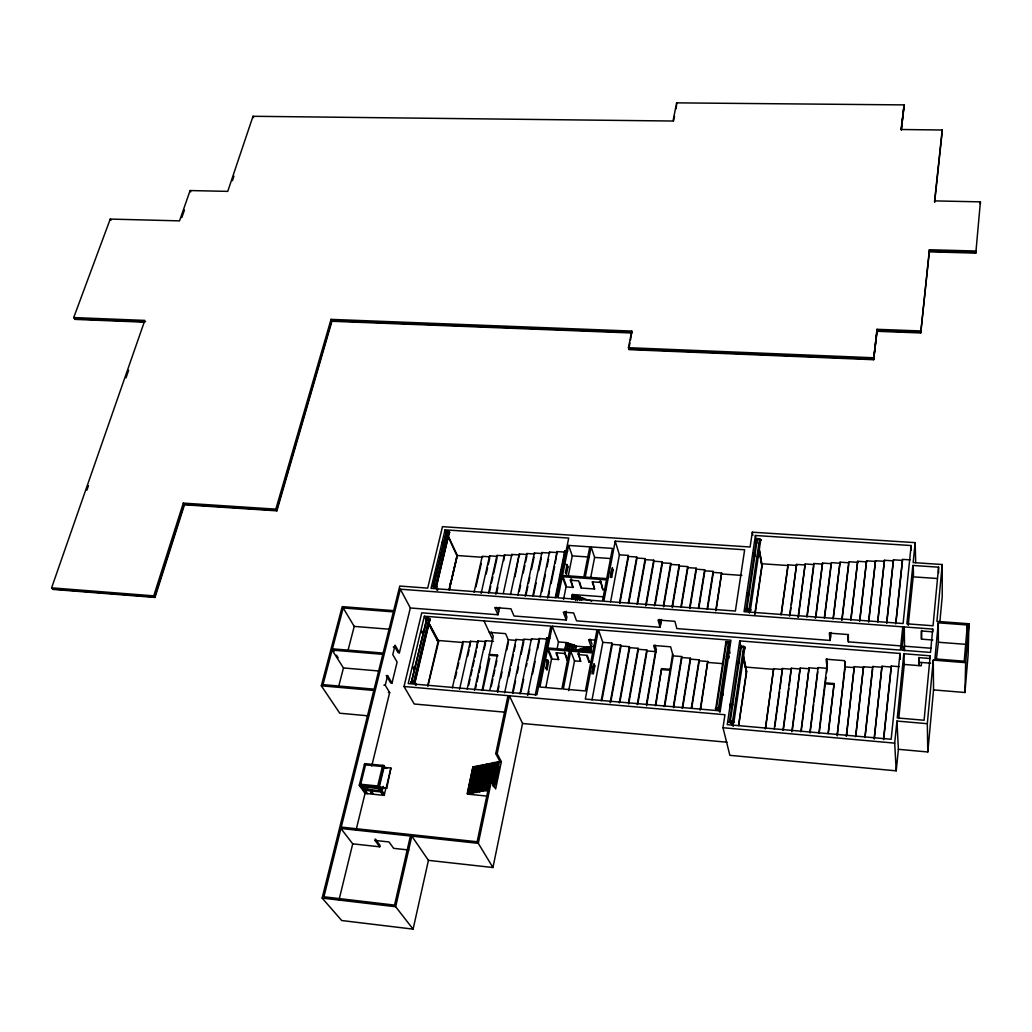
<?xml version="1.0" encoding="UTF-8"?>
<svg xmlns="http://www.w3.org/2000/svg" width="1032" height="1032" viewBox="0 0 1032 1032"><rect width="100%" height="100%" fill="white"/><g stroke="black" fill="none" stroke-linecap="round" stroke-linejoin="round"><path stroke-width="1.5" d="M965.668 662.673L933.263 660.119L933.547 689.905L964.933 692.498L965.668 662.673L968.958 623.754L936.901 621.38L942.229 564.517L913.139 562.582L915.178 542.639L752.315 532.19L750.096 546.999L442.483 526.668L427.7 588.124L399.784 586.047L393.669 610.647L342.211 606.635L321.326 685.803L339.76 713.215L368.476 715.86M929.393 249.757L929.406 251.834L975.808 253.111L975.859 251.021L929.393 249.757L920.725 332.949L877.071 331.311L876.968 329.311L920.699 330.95M967.048 635.441L967.319 624.966L938.294 622.825L934.928 658.893L964.236 661.202L967.319 624.966M968.958 623.754L968.132 654.469L964.933 692.498M980.348 203.988L980.4 201.859L934.618 200.905L934.631 202.311L942.216 131.451M746.278 671.355L743.569 657.461M927.794 751.967L927.317 723.703L896.95 721.058L898.395 749.309L927.794 751.967L933.547 689.905M939.868 621.857L942.229 596.444L942.229 564.517M938.294 622.825L938.372 642.239L936.347 659.693M975.808 253.111L980.4 201.859M930.193 655.81L924.092 720.246L897.272 717.937L903.826 653.746L930.193 655.81L930.232 658.506L918.712 657.603L918.906 665.614L919.112 657.461M932.722 629.068L930.516 652.443L901.891 650.212L904.277 626.94L932.722 629.068L932.747 631.829L921.292 630.965L921.473 639.143L932.825 640.008M938.578 567.174L933.044 625.766L906.883 623.818L912.843 565.446L938.578 567.174L938.604 572.889M927.317 723.703L933.263 660.119M921.473 639.143L921.679 630.397M921.563 662.467L921.241 665.808L904.251 664.453L903.826 653.746M898.756 718.556L904.251 664.453M908.224 625.379L913.165 576.849L912.843 565.446M902.897 630.049L902.768 626.837L400.352 589.195L341.257 827.096L477.145 841.751L489.968 781.005L491.413 781.147L495.657 788.951L501.358 761.719L497.192 753.721L509.408 695.762L724.941 714.737L722.993 727.728L729.869 755.334L896.215 770.839L898.395 749.309M900.02 653.45L891.158 739.26L727.25 724.632L739.712 640.898L900.02 653.45L900.278 659.371M902.768 626.837L900.368 650.096L421.753 612.827L404.015 686.499L414.232 704.005L505.177 712.209M911.153 545.541L903.103 623.534L744.059 611.692L755.411 535.492L911.153 545.541L911.295 550.353M903.606 650.379L904.019 646.419L904.187 650.612M896.215 770.839L894.692 743.13L896.95 721.058M904.587 650.534L904.277 626.94M883.495 739.634L891.235 666.04L899.053 666.659M895.673 623.883L902.471 559.357L910.056 559.86M883.714 738.964L891.119 668.62M895.892 623.328L902.51 560.415L893.441 559.808L886.669 622.644M874.207 738.112L881.96 666.272L891.287 667.02L891.235 666.04M874.272 739.041L881.96 666.272M886.759 623.354L893.441 559.808M934.618 200.905L942.216 130.006L901.091 129.503L904.071 104.903L676.605 102.865L673.032 121.028L253.008 116.281L227.75 191.371L190.094 190.559L179.529 220.874L110.243 219.081L73.711 317.559L74.923 319.378L144.39 322.178M920.725 332.949L929.406 251.15L975.833 252.414M864.971 736.59L872.711 666.517L882.012 667.265M877.729 621.071L884.45 560.273L893.493 560.879M865.048 737.519L872.608 669.084M877.793 622.09L884.45 560.273M855.605 736.68L863.513 666.749L872.788 667.498L872.711 666.517M868.634 621.406L875.497 560.724L884.514 561.331M855.838 735.7L863.513 666.749M868.686 622.077L875.497 560.724M846.24 736.448L854.315 666.659L863.565 667.407M859.553 621.393L866.558 560.827L875.536 561.434M846.537 735.79L854.315 666.659M859.824 620.812L866.558 560.827M837.146 734.952L845.195 666.891L854.406 667.639M850.716 620.142L857.669 561.279L866.635 561.885M837.262 735.868L845.389 661.706M901.968 645.993L848.369 641.852L848.343 634.448M851 619.561L857.669 561.279M828.077 733.623L834.127 683.558L824.916 682.797L827.354 663.125L826.826 658.803M841.764 620.322L848.833 561.731L857.76 562.337M184.457 504.79L154.994 597.438L153.755 595.851L183.296 503.113L184.457 504.79L276.873 510.84L275.841 509.15L331.04 319.378L631.739 331.066L628.462 347.694L628.94 349.616L873.653 359.717L876.968 329.311M828.438 732.527L834.127 683.558M842.048 619.755L848.73 564.362M901.323 129.413L904.097 106.361M873.653 359.717L877.071 331.311M901.336 130.135L904.071 104.903M400.352 589.195L410.336 607.977L497.992 614.762L494.767 607.551L510.917 608.79L514.026 616.001L566.284 620.038L563.291 612.144L573.637 612.943L576.553 620.838L660.119 627.301L658.042 620.026L674.889 621.316L676.863 628.591L830.141 640.446L831.134 632.435M818.931 733.301L824.916 682.797M833.018 619.084L840.035 562.182L848.923 562.788M819.266 732.617L825.161 684.706M825.536 681.739L826.077 677.263M826.632 672.799L827.187 668.323L826.064 659.203L844.55 660.673L845.298 667.872M833.521 616.93L840.035 562.182M809.952 732.062L818.053 667.588L827.187 668.323M824.297 617.962L831.263 562.634L840.125 563.227M810.094 732.978L813.642 704.688M814.042 701.554L817.796 671.703M824.62 617.394L831.366 563.678L822.53 563.085L815.448 618.297M800.884 731.778L809.101 667.82L818.183 668.555L818.053 667.588M801.245 731.108L809.101 667.82M815.977 616.143L822.53 563.085M791.815 731.869L800.174 668.052L809.23 668.788M806.843 617.059L813.835 563.524L822.646 564.117M792.395 729.598L795.104 708.868M795.517 705.682L800.174 668.052M807.179 616.478L813.758 566.142M783.004 730.372L791.286 668.272L800.316 669.007M798.058 617.394L805.179 563.962L813.964 564.568L813.835 563.524M783.378 729.688L788.887 688.331M789.312 685.145L791.286 668.272M798.42 616.813L805.179 563.962M774.232 728.876L782.437 668.504L791.441 669.239M789.544 616.156L796.562 564.414L805.321 565.007M774.838 726.618L779.586 691.685M780.011 688.512L782.437 668.504M790.112 614.014L790.963 607.745M791.389 604.61L796.562 564.414M765.293 728.979L773.626 668.736L782.591 669.458M781.056 614.917L787.984 564.852L796.704 565.446M765.641 727.999L773.626 668.736M781.379 614.027L787.868 567.097M738.602 725.354L746.471 671.329M754.818 614.053L761.9 565.497L758.946 548.418M738.68 725.573L746.704 671.355L743.492 655.939M755.05 614.066L762.119 565.51L758.907 546.883M729.108 721.987L732.539 721.458L733.855 722.413L744.82 647.941L743.53 646.961L740.434 647.593L729.392 722.013L732.939 723.161L733.933 721.897L732.617 720.955L729.469 721.497L730.591 723.058L733.107 723.277L734.229 721.923L730.217 720.633L729.108 721.987L730.591 723.058M736.255 700.638L736.719 697.49M738.344 686.486L738.809 683.339M743.44 651.902L743.982 648.264M747.349 610.518L749.606 611.292L750.703 609.86L749.284 608.725L746.833 608.545L745.813 609.499L747.284 611.009L749.451 611.163L750.419 609.835L749.155 608.828L746.084 609.525M750.677 602.791L751.141 599.644M752.767 588.588L753.231 585.441M756.959 560.183L757.423 557.035M757.888 553.874L758.352 550.714M759.049 545.98L759.513 542.832M749.606 611.292L747.233 610.634M732.939 723.161L734.229 721.923M745.168 647.477C742.214 650.186 747.31 647.18 743.724 646.367L741.247 646.161L740.15 647.58L741.247 646.161M759.746 541.245L760.997 539.904L759.604 538.73L757.191 538.575L756.185 539.594L759.423 539.31L760.649 540.355L750.354 610.325L749.09 609.319L746.02 610.002L756.392 540.071M755.398 556.119L752.986 555.035L753.141 553.823L755.476 554.984M730.591 707.062C729.869 697.103 731.985 713.009 730.153 705.204M736.925 664.414L736.693 661.267L737.054 664.427M747.387 594.922L747.091 596.109L746.871 592.91M753.038 556.029L752.844 552.804L753.167 556.042M731.817 705.011L730.682 704.856L730.501 706.172L731.636 706.275L732.72 704.185M738.151 662.351L737.016 662.209L736.848 663.499L737.97 663.589L739.157 661.538L738.254 662.338M754.069 555.113L755.231 553.036L754.34 553.926M730.217 720.633L734.152 722.439M745.736 609.977L746.833 608.545M757.191 538.575L760.919 540.368M730.308 721.265L741.415 646.29M746.923 609.151L757.359 538.717M732.539 721.458L743.724 646.367M749.09 609.319L759.604 538.73M716.905 709.642L715.782 708.3L716.569 707.591L726.618 641.723L725.586 642.472L726.463 641.607L728.657 641.775L729.959 642.82L729.018 644.123M716.801 709.732L715.524 708.287L716.414 707.475L719.988 708.674L719.02 709.926L716.801 709.732L715.524 708.287M718.478 708.21L728.657 641.775M718.865 709.81L719.73 708.649L729.714 642.794L728.553 641.878M719.846 703.385L720.297 700.406M720.852 693.169L722.026 694.059L721.084 695.955L721.149 694.807M721.871 690.021L722.361 686.835M722.839 683.648L723.329 680.462M725.986 662.944L726.463 659.758M727.096 655.63L727.534 652.714M727.973 649.812L728.424 646.909L729.108 650.005M719.02 709.926L719.988 708.674M721.084 695.955L721.252 694.833M728.786 658.403L728.54 655.514M715.782 708.3L725.831 642.497M715.46 708.739L716.414 707.475M726.463 641.607L729.895 643.259M700.096 710.145L707.746 661.486L699.27 660.803L699.025 659.835L690.576 659.151L690.318 658.197L681.868 657.513L681.61 656.545L673.174 655.862L670.607 646.806L653.643 645.452L655.772 652.585M715.692 610.867L721.639 572.979L713.357 572.412L713.138 571.393L704.882 570.812L704.637 569.793L696.394 569.212L696.149 568.193L687.905 567.626L687.66 566.594L679.417 566.026L679.159 564.994L670.942 564.427L670.671 563.395L662.454 562.84L662.183 561.808L653.978 561.24L653.695 560.208L645.503 559.641L645.206 558.609L637.028 558.054L636.731 557.022L628.553 556.454L628.243 555.422L619.406 554.816L615.214 541.168L744.653 549.772L735.377 611.034L603.836 601.243L615.214 541.168M700.599 709.5L707.746 661.486M716.156 610.273L721.639 572.979M691.272 708.468L699.025 659.835M707.101 609.241L713.138 571.393M691.775 707.823L699.27 660.803M707.578 608.661L713.357 572.412M682.191 708.365L690.318 658.197M698.509 607.629L704.637 569.793M682.707 707.72L690.576 659.151M698.754 608.622L704.882 570.812M673.625 707.617L681.868 657.513M689.918 608.583L696.394 569.212M673.354 706.701L681.61 656.545M689.66 607.577L696.149 568.193M664.273 706.494L672.619 653.94M680.939 606.803L687.66 566.594M664.802 705.952L673.174 655.862M681.339 606.958L687.905 567.626M655.449 704.817L661.589 668.62L670.052 669.317M672.09 606.726L679.159 564.994M655.733 705.746L661.589 668.62M672.348 607.719L679.417 566.026M646.329 704.804L655.488 651.618L647.077 650.934L646.78 649.966L638.382 649.296L638.086 648.328L629.701 647.644L629.378 646.677L621.006 646.006L620.683 645.039L612.311 644.368L611.873 643.065L602.817 642.343L598.431 629.83L730.953 640.214L720.259 710.867L585.312 699.064L598.431 629.83M660.377 623.173L660.919 620.026M663.357 605.874L670.671 563.395M646.625 705.733L656.326 649.399L655.049 645.116M660.119 627.301L661.473 619.445M663.641 606.868L670.942 564.427M637.221 704.701L646.78 649.966M654.494 605.823L662.183 561.808M637.802 704.056L647.077 650.934M655.049 605.255L662.454 562.84M628.385 703.024L638.086 648.328M645.619 605.771L653.695 560.208M628.707 703.953L638.382 649.296M646.2 605.203L653.978 561.24M619.264 702.908L629.378 646.677M637.028 604.159L645.206 558.609M619.884 702.276L629.701 647.644M637.608 603.591L645.503 559.641M610.144 702.792L620.683 645.039M628.423 602.533L636.731 557.022M610.776 702.16L621.006 646.006M628.746 603.539L637.028 558.054M601.192 700.805L611.873 643.065M619.548 602.482L628.243 555.422M601.953 700.496L612.311 644.368M619.871 603.488L628.553 556.454M594.845 665.898L593.323 673.961L592.484 671.716L594.019 663.641L594.845 665.898L593.439 665.782L591.917 673.844M613.072 570.128L611.679 577.507L610.905 575.095L612.311 567.703L613.072 570.128L611.705 570.025L610.299 577.404M592.007 700.006L602.817 642.343M610.596 601.811L619.406 554.816M585.583 651.734L586.421 647.412L588.227 647.554L587.389 651.876M585.776 652.263L586.421 647.412M599.399 582.37L599.644 581.119M587.195 651.347L588.227 647.554M602.804 589.595L600.663 581.197L602.804 589.595L605.616 589.801M588.537 652.405L589.646 646.638L591.452 646.78L590.627 651.115M589.014 651.489L589.646 646.638M590.162 652.03L591.259 646.251L594.406 646.509M591.891 662.299L589.027 662.067L589.272 660.777M579.107 654.675L579.352 653.385M581.042 651.437L581.596 648.56L583.403 648.702L582.848 651.579M580.642 661.37L578.294 653.295L580.642 661.37L574.502 660.867L570.722 651.14L592.613 652.921L585.389 690.963L563.291 689.053L570.722 651.14M582.641 651.05L583.196 648.173L585.002 648.315L584.447 651.192M562.272 576.682L557.99 597.825L602.443 601.14L606.481 579.842L562.272 576.682L566.039 586.911L572.992 587.427L570.657 579.042L570.412 580.281L578.642 580.874L581.171 588.021L594.574 589.001L592.871 582.035M583.97 652.108L584.809 647.786L586.615 647.941M572.979 650.805L574.102 645.052L566.22 642.549L558.467 641.93L552.236 626.218L597.012 629.726L592.858 651.631L547.824 647.967L552.236 626.218M573.16 651.282L574.102 645.052M575.237 649.992L576.075 645.684L574.282 645.542M575.417 650.47L576.075 645.684M568.709 690.653L574.502 660.867M590.639 577.881L594.613 557.422L591.155 546.96L612.453 548.392L606.726 578.604L585.247 577.069L591.155 546.96M567.252 649.412L568.374 643.658M577.391 600.598L578.217 596.406L572.347 594.497L603.784 596.818M577.843 599.695L578.217 596.406M568.748 650.999L570.167 643.8M581.171 588.021L579.894 582.5M569.225 650.031L570.348 644.29M629.971 342.934L628.785 348.971L873.614 359.059L877.045 330.64L920.712 332.278M630.565 339.902L631.739 331.066M673.586 120.925L674.477 116.384M675.96 108.824L676.553 105.793M579.623 599.837L580.178 597.038L578.397 596.909M579.803 600.327L580.178 597.038M571.006 650.186L572.141 644.432M571.199 650.663L572.321 644.91M581.584 600.469L582.125 597.67L580.358 597.541M571.509 598.689L572.347 594.497M571.689 599.192L572.528 595M573.47 599.321L574.308 595.129M573.934 598.431L574.489 595.632M564.801 649.747L566.22 642.549M566.994 660.248L564.568 652.172L567.252 658.971M564.981 650.225L566.413 643.039M575.43 599.966L576.256 595.774M575.611 600.456L576.437 596.277M567.058 648.935L568.193 643.181M557.035 649.089L558.467 641.93M571.431 580.345L571.689 579.12M565.484 615.433L566.323 611.254M566.284 620.038L566.903 616.955L564.904 611.679M547.566 649.257L539.904 687.028L561.872 688.924L569.316 651.037L547.566 649.257L551.552 658.971L558.635 659.551L556.7 652.843M545.825 668.607L547.631 659.796L548.572 662.054L546.96 670.052L546.018 667.82M565.407 572.721L567.084 564.543L565.717 564.44M567.084 564.543L567.948 566.955L566.465 574.282L565.601 571.883M545.902 687.08L551.552 658.971M563.549 599.347L566.039 586.911M568.181 576.282L572.283 555.887L568.606 545.438L589.788 546.87L583.867 576.965L562.53 575.443L568.606 545.438M535.26 695.026L546.895 637.879L549.863 638.111M555.268 597.696L564.749 551.088L567.664 551.282M539.71 677.069L540.355 673.909M543.89 656.545L544.535 653.385M556.287 595.593L558.815 583.17M560.389 575.404L561.963 567.652M562.595 564.543L563.859 558.325M564.491 555.229L564.749 551.088M527.545 695.284L539.22 638.511L547.424 639.169L546.895 637.879M547.528 598.083L557.099 551.578L565.123 552.12M528.281 694.639L528.926 691.492M532.499 674.154L535.079 661.551M537.672 648.935L539.297 641.053M548.237 597.541L549.514 591.336M551.101 583.596L554.61 566.542M555.242 563.446L557.099 551.578M492.948 867.525L478.306 843.337L411.833 836.152L428.435 860.353L492.948 867.525L522.54 723.497L509.408 695.762M519.986 693.917L531.441 638.821L539.62 639.479L539.22 638.511M540.149 596.935L549.476 552.056L557.473 552.597M521.07 691.698L523.688 679.108M526.294 666.53L526.952 663.383M527.597 660.235L529.893 649.231M541.826 591.736L545.36 574.734M546.973 566.994L548.572 559.267M457.124 555.487L449.243 589.478M499.94 761.577L495.76 753.579L508.002 695.645L404.015 686.499M490.639 782.088L494.78 762.467L496.611 762.648L495.347 768.685M491.219 781.056L494.715 764.467M478.306 843.337L491.413 781.147M491.903 783.314L496.353 762.158L501.358 761.719M492.483 782.282L494.702 771.704M492.857 786.036L497.94 761.848M512.478 692.537L523.701 639.143L531.854 639.788L531.441 638.821M532.809 595.787L541.89 552.533L549.863 553.075L549.476 552.056M494.07 781.985L494.702 778.954M495.334 775.935L497.875 763.848M512.917 693.465L515.548 680.914M517.2 673.058L518.515 666.788M521.147 654.223L523.779 641.672M533.531 595.232L536.124 582.887M538.717 570.541L541.31 558.183M494.122 787.261L499.514 761.539M495.025 784.707L498.817 766.57M481.763 790.048L486.949 764.015L488.768 764.196L483.015 791.26L481.183 791.08L486.949 764.015M483.015 791.26L488.51 763.706L490.329 763.886L484.911 789.48M504.674 692.743L515.987 639.453L524.114 640.098M525.172 596.173L534.331 553.01L542.277 553.552L541.89 552.533M484.318 790.512L490.071 763.396L491.903 763.577L486.162 790.693L482.744 790.796M508.763 676.437L510.427 668.607M511.098 665.472L513.42 654.507M514.078 651.373L515.407 645.103M526.23 594.084L527.855 586.382M528.513 583.299L529.816 577.146M531.454 569.432L534.073 557.112M485.891 790.215L491.632 763.087L493.464 763.267L487.736 790.409L486.162 790.693M494.78 762.467L493.206 762.777L487.736 790.409M474.926 792.228L480.719 765.241L482.537 765.422L476.758 792.408L473.365 792.512L479.171 765.551L480.977 765.718L475.52 791.196M497.231 691.376L508.299 639.763L505.564 633.635L489.31 632.345M517.896 595.025L526.797 553.487L534.718 554.029L534.331 553.01M476.758 792.408L482.267 764.931L484.085 765.112L480.886 780.115M497.682 692.304L499.024 686.048M500.701 678.23L502.029 671.974M506.725 650.096L508.402 642.278M519.289 591.413L520.605 585.26M523.25 572.953L524.888 565.265M525.546 562.195L526.862 556.042M478.048 791.66L483.827 764.622L485.646 764.802L479.88 791.841L476.487 791.944M478.642 790.628L480.241 783.12M479.88 791.841L485.388 764.325L487.207 764.493M491.219 686.641L492.883 678.979M493.541 675.921L494.87 669.781M495.528 666.724L496.856 660.583M514.981 576.823L519.289 553.965L527.197 554.507M468.722 793.363L474.539 766.453L476.345 766.634L470.54 793.543L467.173 793.647L472.991 766.763L474.797 766.931L469.315 792.344M470.54 793.543L476.075 766.157L477.88 766.324L472.411 791.763M471.817 792.795L477.623 765.847L479.428 766.028L473.636 792.976L470.27 793.079M489.774 690.318L497.411 655.049L489.323 654.378L493.27 636.318L491.309 632.061M510.505 594.574L519.289 553.965M487.878 796.188L467.444 794.111L472.991 766.763M497.992 614.762L499.617 607.319M482.073 690.524L489.323 654.378M503.306 593.413L511.82 554.429L519.702 554.971M482.937 689.595L489.736 658.455M474.462 690.434L485.453 640.678L493.477 641.323M495.708 594.187L504.39 554.906L512.233 555.448L511.82 554.429M475.61 688.241L476.307 685.132M476.99 682.023L478.358 675.818M479.042 672.709L480.409 666.491M484.189 649.399L485.556 643.181M496.495 593.593L497.875 587.311M503.771 560.621L504.39 554.906M321.326 685.803L373.803 690.46L322.152 898.085L341.721 920.531L413.097 929.135L428.435 860.353M467.173 689.079L477.893 640.975L485.904 641.633L485.453 640.678M488.588 593.013L496.973 555.371L504.803 555.913M468.683 685.351L470.063 679.146M470.747 676.05L472.14 669.845M472.824 666.737L474.204 660.544M474.901 657.436L476.281 651.231M476.965 648.135L477.893 640.975M489.374 592.42L490.768 586.15M491.464 583.015L492.87 576.759M493.567 573.624L497.05 557.951M459.562 689.286L470.373 641.285L478.345 641.93M481.144 593.4L489.594 555.835L497.398 556.377M467.702 656.159L469.096 649.966M469.792 646.87L470.373 641.285M486.162 574.05L487.568 567.793M488.265 564.659L489.671 558.402M452.351 687.957L462.878 641.582L470.837 642.227M474.088 592.239L482.241 556.3L490.032 556.841L489.594 555.835M455.28 678.05L456.686 671.871M457.382 668.788L458.788 662.608M459.485 659.525L462.994 644.071M475.945 586.963L481.26 563.549M413.097 929.135L395.669 906.741L411.833 836.152M449.578 586.602L450.674 581.932M449.075 589.865L457.021 555.964L447.656 535.634M449.423 589.491L457.382 555.487L448.082 535.647M427.867 685.145L437.994 641.878L428.757 624.154M427.841 686.383L438.716 641.349L428.551 622.696M379.724 846.808L380.047 845.427L375.338 839.029L375.016 840.422L379.724 846.808L352.725 843.841L340.908 828.49L323.932 896.795L394.559 905.103L410.401 835.997L340.908 828.49M413.2 666.904L414.013 669.703M415.341 682.113L414.542 683.236L411.136 682.178L411.755 680.952L413.806 681.133L415.341 682.113L414.722 683.339L412.671 683.171L415.109 682.087L413.755 681.223M422.617 633.7L421.92 630.887M386.807 768.324L384.523 768.092L383.84 765.512L364.631 763.616L359.291 785.275L365.044 793.402L384.175 795.375L385.865 788.293M386.278 787.506L390.922 768.053L384.046 767.369L379.363 786.81L386.755 788.216L378.68 787.39L378.396 788.538M411.755 680.952L415.251 682.539M414.438 668.891L415.251 667.136L413.548 668.865M422.127 632.797L423.068 632.926L423.855 631.107L423.391 631.855M426.758 618.091C425.3 620.877 427.08 616.581 428.796 618.258L430.292 619.277L429.66 620.542M426.938 618.22L411.368 682.204L426.835 618.632M434.369 587.582L432.976 586.55L433.492 585.286L436.704 586.447L436.188 587.711L434.369 587.582L436.11 587.221M386.755 788.216L390.922 768.053M436.613 586.821L435.233 585.789L448.249 531.248L446.443 531.132L446.005 532.073M449.01 533.131L436.02 587.595L436.497 586.434L435.272 585.518M428.796 618.258L413.651 681.649L415.006 682.526L429.957 619.664L428.628 618.774M436.188 587.711L436.704 586.447M436.407 586.795L449.307 532.654L446.443 531.132M449.075 533.608L449.604 532.306L448.249 531.248M414.542 683.236L429.596 620.013M414.722 683.339L412.774 682.733M379.841 787.519L379.57 788.654L360.284 786.694L360.568 785.546M380.989 790.77L380.718 791.905L363.832 790.177L364.115 789.041L361.729 785.662L361.458 786.81M383.233 786.423L382.163 790.886L364.115 789.041M424.358 616.207L408.221 683.558L536.885 694.82L550.843 626.102L424.358 616.207L426.59 620.477M445.063 529.855L431.028 588.369L556.609 597.721L568.722 538.072L445.063 529.855L446.366 532.706M434.562 574.153L435.375 575.998L434.782 573.237L435.685 575.082M443.85 542.342L442.805 544.973L442.225 542.2L443.115 544.083M444.547 545.038L442.47 544.07L442.651 543.116L444.766 544.135M435.375 575.998L434.691 573.237M442.805 544.973L443.025 544.083M435.478 575.998L436.523 573.431M422.165 632.848L422.385 631.752L423.326 631.881M434.408 587.479L433.182 586.563L446.521 531.609M446.598 531.248L433.182 586.563M371.52 792.911L370.643 792.563L371.404 792.292M384.175 795.375L378.602 787.248L383.84 765.512M338.973 900.11L352.725 843.841M356.105 829.973L365.263 792.499M371.739 765.976L389.67 692.588L385.246 685.261L387.606 675.663L386.265 675.547L390.664 682.939L391.992 683.055L397.114 662.118L392.779 654.598L395.101 645.168L399.397 652.74L398.081 652.637L394.495 646.316M399.397 652.74L410.336 607.977M367.198 789.403L367.934 786.41M371.546 789.803L371.262 790.938L373.597 794.279M360.452 785.391L365.792 763.732M365.38 789.17L365.096 790.306L367.457 793.647M338.651 686.525L343.463 667.949L332.098 650.096L382.795 654.34L374.126 689.17L323.003 684.629L332.098 650.096M347.797 651.205L354.221 626.398L343.204 607.964L393.36 611.886L383.104 653.075L332.433 648.831L343.204 607.964M276.873 510.84L331.93 321.262L331.04 319.378M232.445 180.665L233.954 176.162M154.994 597.438L52.967 589.414L51.6 587.84L144.828 320.41L73.711 317.559M86.894 490.187L88.481 485.633M126.02 377.815L128.665 370.23M181.813 217.61L184.457 210.038M448.92 533.48L449.604 532.306M436.072 574.256L435.027 575.108L436.201 574.308M432.976 586.55L433.659 585.402M429.493 620.426L430.292 619.277M423.288 631.829L423.752 631.068M423.146 632.9L423.507 632.113M414.696 667.833L415.148 667.111M414.542 668.929L414.89 668.168M411.136 682.178L411.923 681.056M759.978 540.923L760.997 539.904M726.554 642.162L725.767 642.923L726.928 643.852M728.927 643.568L729.959 642.82M728.863 643.994L729.65 643.233L728.489 642.317M726.876 657.074L728.747 656.442L728.592 657.526L726.425 656.481M726.709 658.171L727.754 656.3L726.592 655.385M748.213 595.193L749.116 594.342L747.013 595.142L747.181 593.89L749.297 593.155L748.11 595.219L747.013 595.077M749.451 611.163L750.703 609.86M720.981 695.916L721.768 695.194M743.904 648.754L744.82 647.941M738.073 663.563L738.977 662.763L736.835 663.434M731.624 706.211L732.643 705.488L731.74 706.249M381.002 789.209L383.298 787.868M720.581 694.304L722.864 695.31L722.761 694.433M632.048 332.356L331.633 320.63L276.524 510.272L184.07 504.235L154.581 596.909L52.516 588.898M331.93 321.262L632.203 333.001M74.523 318.772L145.589 321.636M628.462 347.694L873.536 357.756M183.296 503.113L275.841 509.15M752.973 554.971L754.96 554.158M761.848 563.743L788.087 565.536L787.984 564.852M441.915 543.09L442.896 544.986M442.444 544.019L443.631 543.245M913.165 576.849L937.03 578.488M572.283 555.887L588.769 557.022M594.613 557.422L611.189 558.57M456.879 555.5L482.679 557.306M721.858 573.998L741.84 575.404M566.581 566.852L567.948 566.955M600.418 582.435L592.136 581.842L594.574 589.001M746.704 594.097L747.091 596.109M435.001 575.056L435.827 575.108M433.401 585.647L435.233 585.789M746.755 609.022L750.638 610.338M436.278 587.337L433.066 586.176M938.372 642.239L966.816 644.42M905.025 646.238L931.367 648.277M51.6 587.84L153.755 595.851M426.668 618.516L430.189 619.69M741.182 646.651L745.104 647.967M919.228 662.286L930.645 663.189M596.328 640.24L588.601 639.634L591.426 647.387L576.256 646.161M354.221 626.398L389.219 629.21M508.299 639.763L516.4 640.408L515.987 639.453M567.832 649.992L575.404 650.599L581.596 648.56M436.975 640.382L463.342 642.536L462.878 641.582M707.978 662.441L722.142 663.602M745.181 667.033L773.742 669.368M564.311 653.462L555.9 652.779L558.635 659.551M578.049 654.585L586.499 655.281L589.027 662.067M393.295 647L394.624 647.103M489.761 655.32L497.85 655.991L497.411 655.049M661.873 669.574L670.323 670.271M825.045 683.752L834.243 684.513M548.572 662.054L547.179 661.938L546.238 659.68M722.826 693.298L723.019 694.149L722.026 694.059M413.51 668.813L414.464 668.942M343.463 667.949L379.273 671.032M716.569 707.591L719.73 708.649M716.337 707.926L719.91 709.126M383.904 685.145L385.246 685.261M388.329 692.485L389.67 692.588M722.993 727.728L894.692 743.13M522.54 723.497L726.941 742.202M495.76 753.579L497.192 753.721M364.348 764.751L383.569 766.647M383.633 766.841L384.794 766.957M479.609 791.363L481.183 791.08M359.291 785.275L378.602 787.248M370.914 792.512L371.597 792.576M370.643 792.563L371.327 792.628M375.016 840.422L389.038 841.957L393.643 848.343L408.814 850.007M322.152 898.085L395.669 906.741M729.185 721.471L730.669 722.542M448.159 531.609L449.513 532.667M366.192 793.518L359.575 784.139L378.873 786.1L384.446 794.24M383.014 795.259L377.428 787.119L382.666 765.409L384.523 768.092M332.433 648.831L334.058 651.385M336.484 655.217L338.109 657.771M110.243 219.081L111.004 220.345M387.606 675.663L391.992 683.055M414.219 680.798L416.451 684.719M414.271 682.668L415.832 685.39M190.094 190.559L190.791 191.849M428.757 622.722L438.407 641.259M435.736 585.621L437.813 589.827M435.943 587.337L437.297 590.072M435.762 587.324L437.117 590.059M483.995 620.877L492.587 639.414M253.008 116.281L253.627 117.609M496.727 607.371L498.662 611.705M548.96 650.753L551.81 657.694M587.247 655.346L588.769 659.422M562.53 575.443L566.297 585.686M590.149 639.053L592.033 644.239M570.412 580.281L572.992 587.427M582.125 597.67L587.75 600.043M589.53 600.173L591.646 601.308M659.306 619.394L660.661 624.167M719.175 709.229L719.936 712.312M718.723 708.287L719.459 711.254M732.707 723.213L733.417 726.206M732.062 722.452L732.81 725.586M731.817 722.439L732.565 725.573M728.024 646.883L728.695 649.863M728.631 646.909L730.011 653.14M743.079 655.913L746.458 672.116M739.712 640.898L741.002 647.051M743.569 659.345L744.859 665.498M748.793 610.015L749.387 613.06M676.605 102.865L676.85 104.284M752.315 532.19L752.857 535.234M755.411 535.492L756.766 543.309M759.075 549.85L761.9 566.181M830.141 640.446L829.302 633.119L847.659 634.512L848.369 641.852M830.038 632.822L830.541 637.234M913.23 565.768L913.488 575.327M915.178 542.639L915.681 562.634M942.216 130.006L942.216 132.173M761.706 565.484L762.403 565.626L761.732 565.446"/></g></svg>
